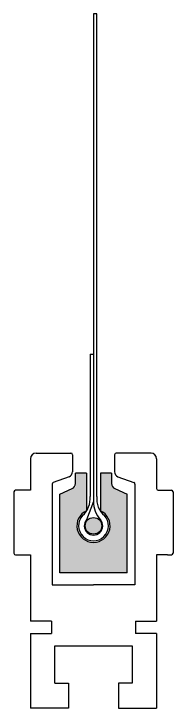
# Model space of a CAD drawing. Header units: millimetres. Extents: x 150937 to 394412, y 327166 to 584759.
# Drawn here: x 246095 to 246394, y 365106 to 366407 of the extents above; entities that cross this region are included whole.
import ezdxf

# ---------------------------------------------------------------- set-up
doc = ezdxf.new("R2010")
doc.units = ezdxf.units.MM
doc.linetypes.add('CENTER', pattern=[50.8, 31.75, -6.35, 6.35, -6.35])
doc.layers.add('C', color=1, linetype='CENTER')

# ---------------------------------------------------------------- blocks, each defined once
blk = doc.blocks.new('ewf')
at = {"color": 7, "ltscale": 0.185}
for p, q in [((-34944.9, 13766.15), (-34944.9, 13760.45)), ((-34922.1, 13766.15), (-34922.1, 13760.75))]:
    blk.add_line(p, q, dxfattribs=at)
at = {"color": 7, "ltscale": 0.155}
for p, q in [((-34943.9, 13767.15), (-34937.6, 13767.15)), ((-34923.1, 13767.15), (-34929.4, 13767.15))]:
    blk.add_line(p, q, dxfattribs=at)
at = {"color": 7, "ltscale": 0.025}
for p, q in [((-34937.3, 13766.85), (-34937.3, 13766.15)), ((-34929.7, 13766.85), (-34929.7, 13766.15))]:
    blk.add_line(p, q, dxfattribs=at)
at = {"color": 7, "ltscale": 0.058649}
for p, q in [((-34937.3, 13766.15), (-34937.3, 13763.8)), ((-34929.7, 13766.15), (-34929.7, 13763.8))]:
    blk.add_line(p, q, dxfattribs=at)
at = {"color": 7, "ltscale": 0.070971}
for p, q in [((-34937.9, 13762.89), (-34940.81, 13761.82)), ((-34929.11, 13762.89), (-34926.2, 13761.82))]:
    blk.add_line(p, q, dxfattribs=at)
at = {"color": 7, "ltscale": 0.435}
for p, q in [((-34941, 13761.54), (-34941, 13743.35)), ((-34926, 13761.54), (-34926, 13743.35))]:
    blk.add_line(p, q, dxfattribs=at)
for p, q in [((-34947.9, 13760.15), (-34947.9, 13749.05)), ((-34944.9, 13760.45), (-34947.6, 13760.45)), ((-34921.8, 13760.45), (-34919.41, 13760.45)), ((-34919.11, 13760.15), (-34919.11, 13749.08)), ((-34947.6, 13748.75), (-34944.9, 13748.75)), ((-34920.1, 13748.75), (-34922.1, 13748.75)), ((-34920.1, 13748.75), (-34919.39, 13748.78)), ((-34941.1, 13736.75), (-34941.1, 13734.55)), ((-34940.5, 13725.55), (-34940.5, 13732.34)), ((-34940.5, 13732.34), (-34926.5, 13732.34)), ((-34926.5, 13732.34), (-34926.5, 13725.55))]:
    blk.add_line(p, q)
at = {"color": 7, "ltscale": 0.35}
for p, q in [((-34944.9, 13748.75), (-34944.9, 13736.75)), ((-34922.1, 13748.75), (-34922.1, 13736.75)), ((-34941, 13743.35), (-34933.5, 13743.35)), ((-34926, 13743.35), (-34933.5, 13743.35))]:
    blk.add_line(p, q, dxfattribs=at)
at = {"color": 7, "ltscale": 0.1}
for p, q in [((-34941.1, 13736.75), (-34944.9, 13736.75)), ((-34925.9, 13736.75), (-34922.1, 13736.75)), ((-34944.9, 13734.55), (-34941.1, 13734.55)), ((-34922.1, 13734.55), (-34925.9, 13734.55))]:
    blk.add_line(p, q, dxfattribs=at)
at = {"color": 7, "ltscale": 0.055}
blk.add_line((-34925.9, 13736.75), (-34925.9, 13734.55), dxfattribs=at)
at = {"color": 7, "ltscale": 0.2}
for p, q in [((-34944.9, 13734.55), (-34944.9, 13721.05)), ((-34922.1, 13734.55), (-34922.1, 13721.05))]:
    blk.add_line(p, q, dxfattribs=at)
at = {"color": 7, "ltscale": 0.304999}
for p, q in [((-34940.5, 13725.55), (-34938, 13725.55)), ((-34926.5, 13725.55), (-34929, 13725.55))]:
    blk.add_line(p, q, dxfattribs=at)
at = {"color": 7}
for centre, start, end in [((-34943.9, 13766.15), 90, 180), ((-34923.1, 13766.15), 360, 90), ((-34938.3, 13763.8), 293.6294, 0), ((-34928.7, 13763.8), 180, 246.3706)]:
    blk.add_arc(centre, 1, start, end, dxfattribs=at)
at = {"color": 7, "ltscale": 0.025}
for centre, start, end in [((-34937.6, 13766.85), 0, 90), ((-34929.4, 13766.85), 90, 180)]:
    blk.add_arc(centre, 0.3, start, end, dxfattribs=at)
at = {"color": 7, "ltscale": 0.435}
for centre, start, end in [((-34940.7, 13761.54), 110.1511, 180), ((-34926.3, 13761.54), 0, 69.8489)]:
    blk.add_arc(centre, 0.3, start, end, dxfattribs=at)
for centre, start, end in [((-34947.6, 13760.15), 90, 180), ((-34919.41, 13760.15), 0, 90), ((-34947.6, 13749.05), 180, 270), ((-34919.41, 13749.08), 272.1592, 0)]:
    blk.add_arc(centre, 0.3, start, end)
at = {"ltscale": 0.185}
blk.add_arc((-34921.8, 13760.75), 0.3, 180, 270, dxfattribs=at)
at = {"layer": 'C', "color": 0, "linetype": 'ByBlock', "ltscale": 1.6}
for p, q in [((-34938, 13725.55), (-34938, 13721.05)), ((-34929, 13725.55), (-34929, 13721.05)), ((-34938.25, 13721.05), (-34944.9, 13721.05)), ((-34938, 13721.05), (-34944.9, 13721.05)), ((-34929, 13721.05), (-34922.1, 13721.05)), ((-34928.75, 13721.05), (-34922.1, 13721.05))]:
    blk.add_line(p, q, dxfattribs=at)
blk = doc.blocks.new('asasdd')
for color, points in [(3, [(-34589.82, 13625.92), (-34592.06, 13626.9, -0.29962), (-34592.67, 13627.82), (-34592.67, 13629.67), (-34594.67, 13629.67), (-34594.67, 13622.89, -4.581742), (-34597.17, 13622.89), (-34597.17, 13629.67), (-34599.17, 13629.67), (-34599.17, 13627.17), (-34599.76, 13626.91, -0.003031), (-34599.77, 13626.9), (-34602.02, 13625.92), (-34602.02, 13611.67), (-34599.15, 13611.67), (-34595.92, 13611.67), (-34592.69, 13611.67), (-34589.82, 13611.67)]), (251, [(-34594.42, 13620.17, 1), (-34597.42, 13620.17, 1)])]:
    blk.add_hatch(color=color).paths.add_polyline_path(points)
at = {"color": 20}
for p, q in [((-34595.32, 13712.73), (-34595.92, 13712.73)), ((-34595.92, 13712.73), (-34595.92, 13624.58)), ((-34595.32, 13625.45), (-34595.32, 13712.73)), ((-34596.52, 13651.22), (-34596.52, 13625.45)), ((-34596.52, 13651.22), (-34595.92, 13651.22)), ((-34595.92, 13624.58), (-34597.17, 13621.27))]:
    blk.add_line(p, q, dxfattribs=at)
at = {"color": 7, "ltscale": 0.04615}
for p, q in [((-34599.17, 13627.82), (-34599.17, 13629.67)), ((-34592.67, 13629.67), (-34592.67, 13627.82))]:
    blk.add_line(p, q, dxfattribs=at)
at = {"color": 7, "ltscale": 0.000499725}
blk.add_line((-34599.15, 13629.67), (-34599.17, 13629.67), dxfattribs=at)
at = {"color": 7, "ltscale": 0.0495}
blk.add_line((-34597.17, 13629.67), (-34599.15, 13629.67), dxfattribs=at)
at = {"color": 7, "ltscale": 0.169321}
for p, q in [((-34597.17, 13629.67), (-34597.17, 13622.89)), ((-34594.67, 13629.67), (-34594.67, 13622.89))]:
    blk.add_line(p, q, dxfattribs=at)
at = {"color": 7, "ltscale": 0.049575}
blk.add_line((-34592.69, 13629.67), (-34594.67, 13629.67), dxfattribs=at)
at = {"color": 7, "ltscale": 0.000424957}
blk.add_line((-34592.67, 13629.67), (-34592.69, 13629.67), dxfattribs=at)
at = {"color": 7, "ltscale": 0.06142}
blk.add_line((-34602.02, 13625.92), (-34599.77, 13626.9), dxfattribs=at)
at = {"color": 7, "ltscale": 0.071499}
blk.add_line((-34592.07, 13626.9), (-34589.82, 13625.92), dxfattribs=at)
at = {"color": 7, "ltscale": 0.356328}
blk.add_line((-34602.02, 13611.67), (-34602.02, 13625.92), dxfattribs=at)
at = {"color": 7, "ltscale": 0.45}
blk.add_line((-34589.82, 13611.67), (-34589.82, 13625.92), dxfattribs=at)
at = {"color": 7, "ltscale": 0.07175}
blk.add_line((-34599.15, 13611.67), (-34602.02, 13611.67), dxfattribs=at)
at = {"color": 7, "ltscale": 0.08075}
blk.add_line((-34595.92, 13611.67), (-34599.15, 13611.67), dxfattribs=at)
at = {"color": 7, "ltscale": 0.080825}
blk.add_line((-34592.69, 13611.67), (-34595.92, 13611.67), dxfattribs=at)
at = {"color": 7, "ltscale": 0.080908}
blk.add_line((-34589.82, 13611.67), (-34592.69, 13611.67), dxfattribs=at)
blk.add_circle((-34595.92, 13620.17), 1.5)
at = {"color": 7}
for centre, radius, start, end in [((-34600.17, 13627.82), 1, 293.63, 0), ((-34591.67, 13627.82), 1, 180, 246.37), ((-34595.92, 13620.17), 3, 114.6244, 65.3757)]:
    blk.add_arc(centre, radius, start, end, dxfattribs=at)
at = {"color": 20}
for centre, radius, start, end in [((-34600.67, 13625.11), 4.16, 312.0006, 4.6576), ((-34590.92, 13624.58), 5, 180, 221.4389), ((-34591.4, 13625.02), 3.94, 173.7111, 229.6307), ((-34595.92, 13620.17), 2.7, 136.6582, 43.3418), ((-34595.92, 13620.17), 1.67, 138.5611, 41.4389)]:
    blk.add_arc(centre, radius, start, end, dxfattribs=at)

msp = doc.modelspace()

# ---------------------------------------------------------------- block references
at = {"xscale": 10.368, "yscale": 10.368, "zscale": 10.368}
for name, p in [('asasdd', (604934.763, 224233.466)), ('ewf', (608434.852, 222845.806))]:
    msp.add_blockref(name, p, dxfattribs=at)

doc.saveas('drawing.dxf')
